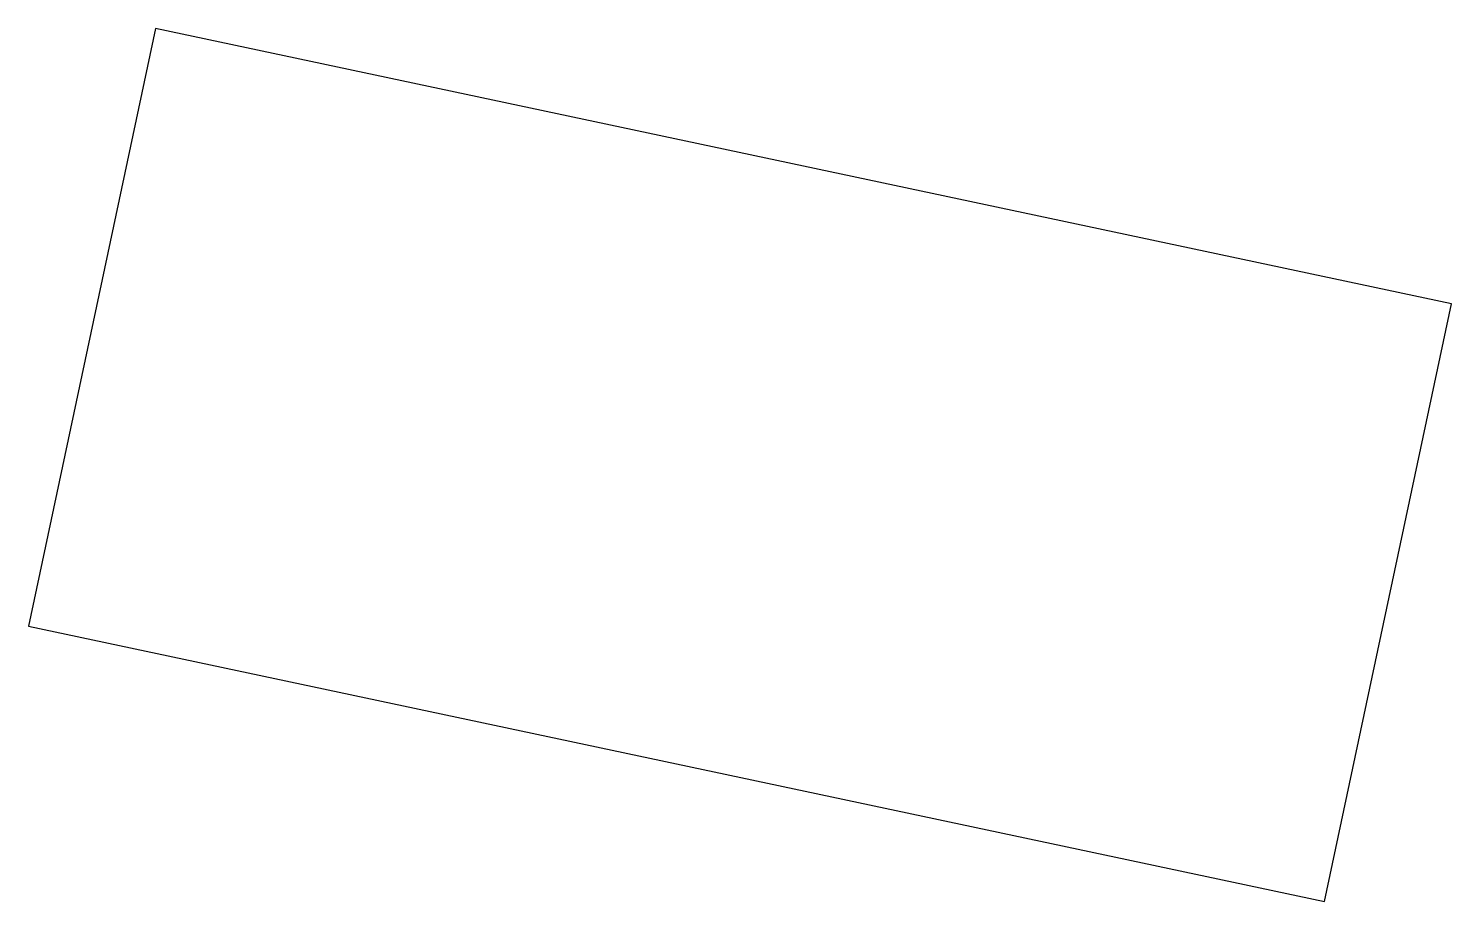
# Model space of a CAD drawing. Header units: millimetres. Extents: x 108.46 to 115.45, y 28.52 to 32.8.
import ezdxf

# ---------------------------------------------------------------- set-up
doc = ezdxf.new("R2010")
doc.units = ezdxf.units.MM

msp = doc.modelspace()

# ---------------------------------------------------------------- linework, layer by layer
for p, q in [((109.0885, 32.8047), (108.4648, 29.8702)), ((115.4465, 31.4532), (109.0885, 32.8047)), ((114.8228, 28.5188), (115.4465, 31.4532)), ((108.4648, 29.8702), (114.8228, 28.5188))]:
    msp.add_line(p, q)

doc.saveas('drawing.dxf')
